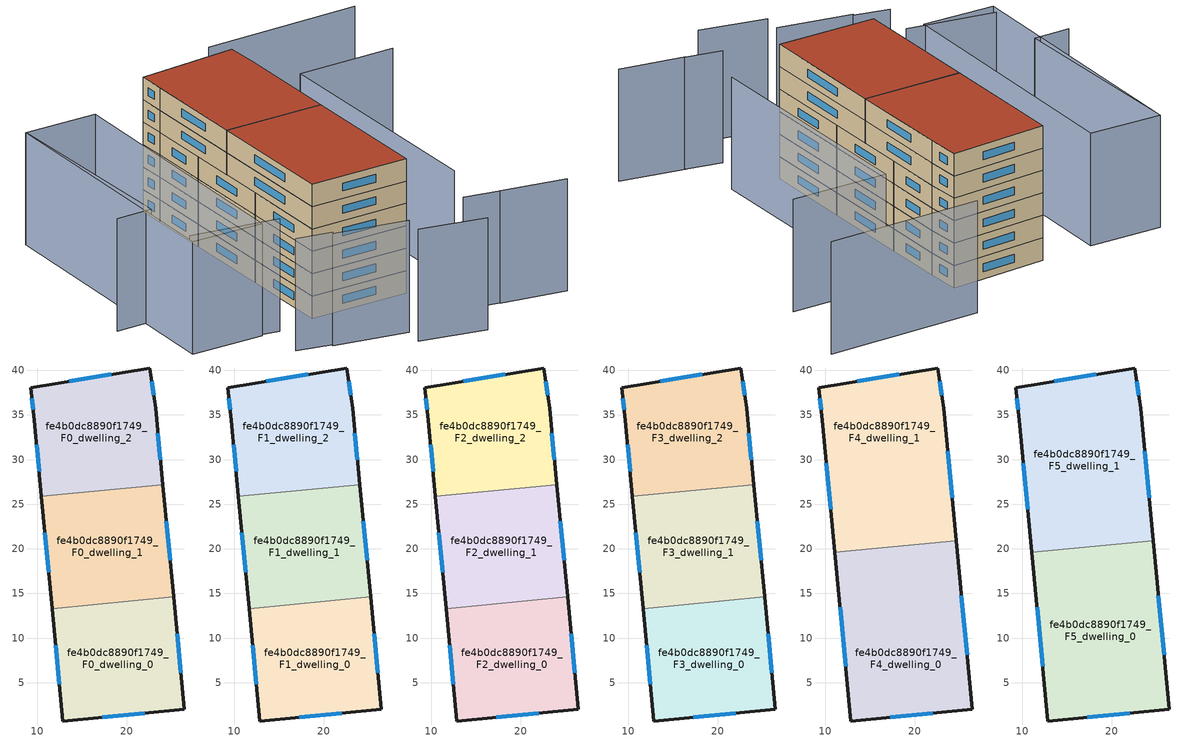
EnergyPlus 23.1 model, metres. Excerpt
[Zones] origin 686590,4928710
fe4b0dc8890f1749_F0_dwelling_0
 floor ground (EU_floor_Construction): 25.26,14.62 26.46,2.01 12.86,0.71 11.66,13.3 z0
 wall outside (EU_wall_Construction): 11.66,13.3 12.86,0.71 26.46,2.01 25.26,14.62 z0:3
 wall to fe4b0dc8890f1749_F0_dwelling_1 (EU_wall_Construction): 25.26,14.62 11.66,13.3 z0:3
 window (EU_Window_Construction): 26.07,6.11 25.65,10.52 / 17.28,1.14 22.04,1.59 / 12.05,9.21 12.47,4.81 z0.98:2.02
fe4b0dc8890f1749_F0_dwelling_1
 floor ground (EU_floor_Construction): 24.06,27.21 25.26,14.62 11.66,13.3 10.46,25.89 z0
 wall outside (EU_wall_Construction): 10.46,25.89 11.66,13.3 / 25.26,14.62 24.06,27.21 z0:3
 wall to fe4b0dc8890f1749_F0_dwelling_2 (EU_wall_Construction): 24.06,27.21 10.46,25.89 z0:3
 window (EU_Window_Construction): 10.85,21.8 11.27,17.4 / 24.87,18.71 24.45,23.11 z0.98:2.02
fe4b0dc8890f1749_F0_dwelling_2
 floor ground (EU_floor_Construction): 22.61,40.26 23.24,35.73 24.06,27.21 10.46,25.89 9.64,34.43 9.25,38.04 z0
 wall outside (EU_wall_Construction): 24.06,27.21 23.24,35.73 22.61,40.26 9.25,38.04 9.64,34.43 10.46,25.89 z0:3
 window (EU_Window_Construction): 23.04,37.21 22.82,38.79 / 23.79,29.98 23.51,32.96 / 9.91,31.66 10.19,28.67 / 9.38,36.87 9.52,35.61 / 18.27,39.54 13.6,38.77 z0.98:2.02
fe4b0dc8890f1749_F1_dwelling_0
 floor to fe4b0dc8890f1749_F0_dwelling_0 (EU_floor_Construction): 25.26,14.62 26.46,2.01 12.86,0.71 11.66,13.3 z3
 wall outside (EU_wall_Construction): 11.66,13.3 12.86,0.71 26.46,2.01 25.26,14.62 z3:6
 wall to fe4b0dc8890f1749_F1_dwelling_1 (EU_wall_Construction): 25.26,14.62 11.66,13.3 z3:6
 window (EU_Window_Construction): 26.07,6.11 25.65,10.52 / 17.28,1.14 22.04,1.59 / 12.05,9.21 12.47,4.81 z3.98:5.02
fe4b0dc8890f1749_F1_dwelling_1
 floor to fe4b0dc8890f1749_F0_dwelling_1 (EU_floor_Construction): 24.06,27.21 25.26,14.62 11.66,13.3 10.46,25.89 z3
 wall outside (EU_wall_Construction): 10.46,25.89 11.66,13.3 / 25.26,14.62 24.06,27.21 z3:6
 wall to fe4b0dc8890f1749_F1_dwelling_2 (EU_wall_Construction): 24.06,27.21 10.46,25.89 z3:6
 window (EU_Window_Construction): 10.85,21.8 11.27,17.4 / 24.87,18.71 24.45,23.11 z3.98:5.02
fe4b0dc8890f1749_F1_dwelling_2
 floor to fe4b0dc8890f1749_F0_dwelling_2 (EU_floor_Construction): 22.61,40.26 23.24,35.73 24.06,27.21 10.46,25.89 9.64,34.43 9.25,38.04 z3
 wall outside (EU_wall_Construction): 24.06,27.21 23.24,35.73 22.61,40.26 9.25,38.04 9.64,34.43 10.46,25.89 z3:6
 window (EU_Window_Construction): 23.04,37.21 22.82,38.79 / 23.79,29.98 23.51,32.96 / 9.91,31.66 10.19,28.67 / 9.38,36.87 9.52,35.61 / 18.27,39.54 13.6,38.77 z3.98:5.02
fe4b0dc8890f1749_F2_dwelling_0
 floor to fe4b0dc8890f1749_F1_dwelling_0 (EU_floor_Construction): 25.26,14.62 26.46,2.01 12.86,0.71 11.66,13.3 z6
 wall outside (EU_wall_Construction): 11.66,13.3 12.86,0.71 26.46,2.01 25.26,14.62 z6:9
 wall to fe4b0dc8890f1749_F2_dwelling_1 (EU_wall_Construction): 25.26,14.62 11.66,13.3 z6:9
 window (EU_Window_Construction): 26.07,6.11 25.65,10.52 / 17.28,1.14 22.04,1.59 / 12.05,9.21 12.47,4.81 z6.98:8.02
fe4b0dc8890f1749_F2_dwelling_1
 floor to fe4b0dc8890f1749_F1_dwelling_1 (EU_floor_Construction): 24.06,27.21 25.26,14.62 11.66,13.3 10.46,25.89 z6
 wall outside (EU_wall_Construction): 10.46,25.89 11.66,13.3 / 25.26,14.62 24.06,27.21 z6:9
 wall to fe4b0dc8890f1749_F2_dwelling_2 (EU_wall_Construction): 24.06,27.21 10.46,25.89 z6:9
 window (EU_Window_Construction): 10.85,21.8 11.27,17.4 / 24.87,18.71 24.45,23.11 z6.98:8.02
fe4b0dc8890f1749_F2_dwelling_2
 floor to fe4b0dc8890f1749_F1_dwelling_2 (EU_floor_Construction): 22.61,40.26 23.24,35.73 24.06,27.21 10.46,25.89 9.64,34.43 9.25,38.04 z6
 wall outside (EU_wall_Construction): 24.06,27.21 23.24,35.73 22.61,40.26 9.25,38.04 9.64,34.43 10.46,25.89 z6:9
 window (EU_Window_Construction): 23.04,37.21 22.82,38.79 / 23.79,29.98 23.51,32.96 / 9.91,31.66 10.19,28.67 / 9.38,36.87 9.52,35.61 / 18.27,39.54 13.6,38.77 z6.98:8.02
fe4b0dc8890f1749_F3_dwelling_0
 floor to fe4b0dc8890f1749_F2_dwelling_0 (EU_floor_Construction): 25.26,14.62 26.46,2.01 12.86,0.71 11.66,13.3 z9
 wall outside (EU_wall_Construction): 11.66,13.3 12.86,0.71 26.46,2.01 25.26,14.62 z9:12
 wall to fe4b0dc8890f1749_F3_dwelling_1 (EU_wall_Construction): 25.26,14.62 11.66,13.3 z9:12
 window (EU_Window_Construction): 26.07,6.11 25.65,10.52 / 17.28,1.14 22.04,1.59 / 12.05,9.21 12.47,4.81 z9.98:11.02
fe4b0dc8890f1749_F3_dwelling_1
 floor to fe4b0dc8890f1749_F2_dwelling_1 (EU_floor_Construction): 24.06,27.21 25.26,14.62 11.66,13.3 10.46,25.89 z9
 wall outside (EU_wall_Construction): 10.46,25.89 11.66,13.3 / 25.26,14.62 24.06,27.21 z9:12
 wall to fe4b0dc8890f1749_F3_dwelling_2 (EU_wall_Construction): 24.06,27.21 10.46,25.89 z9:12
 window (EU_Window_Construction): 10.85,21.8 11.27,17.4 / 24.87,18.71 24.45,23.11 z9.98:11.02
fe4b0dc8890f1749_F3_dwelling_2
 floor to fe4b0dc8890f1749_F2_dwelling_2 (EU_floor_Construction): 22.61,40.26 23.24,35.73 24.06,27.21 10.46,25.89 9.64,34.43 9.25,38.04 z9
 wall outside (EU_wall_Construction): 24.06,27.21 23.24,35.73 22.61,40.26 9.25,38.04 9.64,34.43 10.46,25.89 z9:12
 window (EU_Window_Construction): 23.04,37.21 22.82,38.79 / 23.79,29.98 23.51,32.96 / 9.91,31.66 10.19,28.67 / 9.38,36.87 9.52,35.61 / 18.27,39.54 13.6,38.77 z9.98:11.02
fe4b0dc8890f1749_F4_dwelling_0
 floor to fe4b0dc8890f1749_F3_dwelling_0 (EU_floor_Construction): 25.26,14.62 26.46,2.01 12.86,0.71 11.66,13.3 z12
 floor to fe4b0dc8890f1749_F3_dwelling_1 (EU_floor_Construction): 24.66,20.91 25.26,14.62 11.66,13.3 11.06,19.6 z12
 wall outside (EU_wall_Construction): 11.06,19.6 12.86,0.71 26.46,2.01 24.66,20.91 z12:15
 wall to fe4b0dc8890f1749_F4_dwelling_1 (EU_wall_Construction): 24.66,20.91 11.06,19.6 z12:15
 window (EU_Window_Construction): 25.87,8.16 25.24,14.77 / 17.28,1.14 22.04,1.59 / 11.65,13.46 12.28,6.86 z12.98:14.02
fe4b0dc8890f1749_F4_dwelling_1
 floor to fe4b0dc8890f1749_F3_dwelling_1 (EU_floor_Construction): 24.06,27.21 24.66,20.91 11.06,19.6 10.46,25.89 z12
 floor to fe4b0dc8890f1749_F3_dwelling_2 (EU_floor_Construction): 22.61,40.26 23.24,35.73 24.06,27.21 10.46,25.89 9.64,34.43 9.25,38.04 z12
 wall outside (EU_wall_Construction): 24.66,20.91 23.24,35.73 22.61,40.26 9.25,38.04 9.64,34.43 11.06,19.6 z12:15
 window (EU_Window_Construction): 23.04,37.21 22.82,38.79 / 24.2,25.73 23.7,30.91 / 10.1,29.61 10.6,24.42 / 9.38,36.87 9.52,35.61 / 18.27,39.54 13.6,38.77 z12.98:14.02
fe4b0dc8890f1749_F5_dwelling_0
 floor to fe4b0dc8890f1749_F4_dwelling_0 (EU_floor_Construction): 24.66,20.91 26.46,2.01 12.86,0.71 11.06,19.6 z15
 wall outside (EU_wall_Construction): 11.06,19.6 12.86,0.71 26.46,2.01 24.66,20.91 z15:18
 wall to fe4b0dc8890f1749_F5_dwelling_1 (EU_wall_Construction): 24.66,20.91 11.06,19.6 z15:18
 window (EU_Window_Construction): 25.87,8.16 25.24,14.77 / 17.28,1.14 22.04,1.59 / 11.65,13.46 12.28,6.86 z15.98:17.02
 roof outside (EU_roof_Construction): 26.46,2.01 24.66,20.91 11.06,19.6 12.86,0.71 z18
fe4b0dc8890f1749_F5_dwelling_1
 floor to fe4b0dc8890f1749_F4_dwelling_1 (EU_floor_Construction): 22.61,40.26 23.24,35.73 24.66,20.91 11.06,19.6 9.64,34.43 9.25,38.04 z15
 wall outside (EU_wall_Construction): 24.66,20.91 23.24,35.73 22.61,40.26 9.25,38.04 9.64,34.43 11.06,19.6 z15:18
 window (EU_Window_Construction): 23.04,37.21 22.82,38.79 / 24.2,25.73 23.7,30.91 / 10.1,29.61 10.6,24.42 / 9.38,36.87 9.52,35.61 / 18.27,39.54 13.6,38.77 z15.98:17.02
 roof outside (EU_roof_Construction): 24.66,20.91 23.24,35.73 22.61,40.26 9.25,38.04 9.64,34.43 11.06,19.6 z18
shading: 21.17,-11.17 30.2,-12.16 / 35.2,-5.87 44.13,-6.53 / 11.31,-7.5 21.41,-8.34 / 30.35,-5.43 35.39,-5.85 / 6.63,-6.7 11.5,-7.15 / -4.35,0.14 7.64,-0.63 / 33.05,1.97 29.78,35.9 / 29.78,35.9 43.15,37.19 / -7.84,35.88 -4.9,9.12 / -4.9,9.12 -9.82,8.58 / 44.89,50.35 23.55,48 / 2.09,36.98 5.14,-0.84 / 5.14,-0.84 -4.86,-1.64 / -4.86,-1.64 -7.9,36.18 / -7.9,36.18 2.09,36.98 z0:15
[Building]
EU S2 Campaign: North Axis=0; Terrain=City; Solar Distribution=FullExterior
[Site:Location]
Bologna: Latitude=44.5; Longitude=11.25; Time Zone=1; Elevation=37
[SizingPeriod:WeatherFileDays]
AnnualSizingPeriod: Begin Month=1; Begin Day of Month=1; End Month=12; End Day of Month=31; Day of Week for Start Day=Monday; Use Weather File Daylight Saving Period=No; Use Weather File Rain and Snow Indicators=No
[MATERIAL]
EU_InternalMass_Material: Roughness=MediumRough; Thickness=0.1; Conductivity=1; Density=1800; Specific Heat=900; Thermal Absorptance=0.9; Solar Absorptance=0.7; Visible Absorptance=0.7
[MATERIAL:NOMASS] Roughness=MediumRough; Thermal Absorptance=0.9; Solar Absorptance=0.7; Visible Absorptance=0.7
Name | Thermal Resistance
EU_wall_NoMass | 0.905828
EU_roof_NoMass | 0.37593
EU_floor_NoMass | 0.67114
[WINDOWMATERIAL:SIMPLEGLAZINGSYSTEM]
EU_Window_SimpleGlazing: UFactor=4.52486; Solar Heat Gain Coefficient=0.85; Visible Transmittance=0.85
[CONSTRUCTION]
EU_wall_Construction: EU_wall_NoMass
EU_roof_Construction: EU_roof_NoMass
EU_floor_Construction: EU_floor_NoMass
EU_InternalMass_Construction: EU_InternalMass_Material
EU_Window_Construction: EU_Window_SimpleGlazing
[ZONE] Type=1; Multiplier=1; Ceiling Height=autocalculate; Floor Area=autocalculate; Part of Total Floor Area=Yes
Name | Volume
fe4b0dc8890f1749_F0_dwelling_0; fe4b0dc8890f1749_F1_dwelling_2; fe4b0dc8890f1749_F2_dwelling_2; fe4b0dc8890f1749_F3_dwelling_2 | 518.513
fe4b0dc8890f1749_F1_dwelling_0; fe4b0dc8890f1749_F2_dwelling_0; fe4b0dc8890f1749_F3_dwelling_0; fe4b0dc8890f1749_F0_dwelling_2 | 518.512
fe4b0dc8890f1749_F4_dwelling_0; fe4b0dc8890f1749_F5_dwelling_0 | 777.751
fe4b0dc8890f1749_F0_dwelling_1; fe4b0dc8890f1749_F1_dwelling_1; fe4b0dc8890f1749_F2_dwelling_1; fe4b0dc8890f1749_F3_dwelling_1 | 518.522
fe4b0dc8890f1749_F4_dwelling_1 | 777.752
fe4b0dc8890f1749_F5_dwelling_1 | 777.76
[INTERNALMASS] Construction=EU_InternalMass_Construction
Name | Zone or ZoneList | Surface Area
fe4b0dc8890f1749_F0_dwelling_0_EU_InternalMass | fe4b0dc8890f1749_F0_dwelling_0 | 172.838
fe4b0dc8890f1749_F0_dwelling_1_EU_InternalMass | fe4b0dc8890f1749_F0_dwelling_1 | 172.841
fe4b0dc8890f1749_F0_dwelling_2_EU_InternalMass | fe4b0dc8890f1749_F0_dwelling_2 | 172.838
fe4b0dc8890f1749_F1_dwelling_0_EU_InternalMass | fe4b0dc8890f1749_F1_dwelling_0 | 172.838
fe4b0dc8890f1749_F1_dwelling_1_EU_InternalMass | fe4b0dc8890f1749_F1_dwelling_1 | 172.841
fe4b0dc8890f1749_F1_dwelling_2_EU_InternalMass | fe4b0dc8890f1749_F1_dwelling_2 | 172.838
fe4b0dc8890f1749_F2_dwelling_0_EU_InternalMass | fe4b0dc8890f1749_F2_dwelling_0 | 172.838
fe4b0dc8890f1749_F2_dwelling_1_EU_InternalMass | fe4b0dc8890f1749_F2_dwelling_1 | 172.841
fe4b0dc8890f1749_F2_dwelling_2_EU_InternalMass | fe4b0dc8890f1749_F2_dwelling_2 | 172.838
fe4b0dc8890f1749_F3_dwelling_0_EU_InternalMass | fe4b0dc8890f1749_F3_dwelling_0 | 172.838
fe4b0dc8890f1749_F3_dwelling_1_EU_InternalMass | fe4b0dc8890f1749_F3_dwelling_1 | 172.841
fe4b0dc8890f1749_F3_dwelling_2_EU_InternalMass | fe4b0dc8890f1749_F3_dwelling_2 | 172.838
fe4b0dc8890f1749_F4_dwelling_0_EU_InternalMass | fe4b0dc8890f1749_F4_dwelling_0 | 259.251
fe4b0dc8890f1749_F4_dwelling_1_EU_InternalMass | fe4b0dc8890f1749_F4_dwelling_1 | 259.253
fe4b0dc8890f1749_F5_dwelling_0_EU_InternalMass | fe4b0dc8890f1749_F5_dwelling_0 | 259.251
fe4b0dc8890f1749_F5_dwelling_1_EU_InternalMass | fe4b0dc8890f1749_F5_dwelling_1 | 259.253
[OTHEREQUIPMENT] Fuel Type=Electricity; Design Level Calculation Method=Watts/Area; Power per Zone Floor Area=1; Fraction Latent=0; Fraction Radiant=0; Fraction Lost=0; Carbon Dioxide Generation Rate=0; EndUse Subcategory=EU_Step8_InternalGains
Name | Zone or ZoneList or Space or SpaceList | Schedule
EU_Step8_InternalGain_fe4b0dc8890f1749_F0_dwelling_0_f000 | fe4b0dc8890f1749_F0_dwelling_0 | EU_Step8_GainSchedule_fe4b0dc8890f1749_F0_dwelling_0_f000
EU_Step8_InternalGain_fe4b0dc8890f1749_F0_dwelling_1_f000 | fe4b0dc8890f1749_F0_dwelling_1 | EU_Step8_GainSchedule_fe4b0dc8890f1749_F0_dwelling_1_f000
EU_Step8_InternalGain_fe4b0dc8890f1749_F0_dwelling_2_f000 | fe4b0dc8890f1749_F0_dwelling_2 | EU_Step8_GainSchedule_fe4b0dc8890f1749_F0_dwelling_2_f000
EU_Step8_InternalGain_fe4b0dc8890f1749_F1_dwelling_0_f000 | fe4b0dc8890f1749_F1_dwelling_0 | EU_Step8_GainSchedule_fe4b0dc8890f1749_F1_dwelling_0_f000
EU_Step8_InternalGain_fe4b0dc8890f1749_F1_dwelling_1_f000 | fe4b0dc8890f1749_F1_dwelling_1 | EU_Step8_GainSchedule_fe4b0dc8890f1749_F1_dwelling_1_f000
EU_Step8_InternalGain_fe4b0dc8890f1749_F1_dwelling_2_f000 | fe4b0dc8890f1749_F1_dwelling_2 | EU_Step8_GainSchedule_fe4b0dc8890f1749_F1_dwelling_2_f000
EU_Step8_InternalGain_fe4b0dc8890f1749_F2_dwelling_0_f000 | fe4b0dc8890f1749_F2_dwelling_0 | EU_Step8_GainSchedule_fe4b0dc8890f1749_F2_dwelling_0_f000
EU_Step8_InternalGain_fe4b0dc8890f1749_F2_dwelling_1_f000 | fe4b0dc8890f1749_F2_dwelling_1 | EU_Step8_GainSchedule_fe4b0dc8890f1749_F2_dwelling_1_f000
EU_Step8_InternalGain_fe4b0dc8890f1749_F2_dwelling_2_f000 | fe4b0dc8890f1749_F2_dwelling_2 | EU_Step8_GainSchedule_fe4b0dc8890f1749_F2_dwelling_2_f000
EU_Step8_InternalGain_fe4b0dc8890f1749_F3_dwelling_0_f000 | fe4b0dc8890f1749_F3_dwelling_0 | EU_Step8_GainSchedule_fe4b0dc8890f1749_F3_dwelling_0_f000
EU_Step8_InternalGain_fe4b0dc8890f1749_F3_dwelling_1_f000 | fe4b0dc8890f1749_F3_dwelling_1 | EU_Step8_GainSchedule_fe4b0dc8890f1749_F3_dwelling_1_f000
EU_Step8_InternalGain_fe4b0dc8890f1749_F3_dwelling_2_f000 | fe4b0dc8890f1749_F3_dwelling_2 | EU_Step8_GainSchedule_fe4b0dc8890f1749_F3_dwelling_2_f000
EU_Step8_InternalGain_fe4b0dc8890f1749_F4_dwelling_0_f000 | fe4b0dc8890f1749_F4_dwelling_0 | EU_Step8_GainSchedule_fe4b0dc8890f1749_F4_dwelling_0_f000
EU_Step8_InternalGain_fe4b0dc8890f1749_F4_dwelling_1_f000 | fe4b0dc8890f1749_F4_dwelling_1 | EU_Step8_GainSchedule_fe4b0dc8890f1749_F4_dwelling_1_f000
EU_Step8_InternalGain_fe4b0dc8890f1749_F5_dwelling_0_f000 | fe4b0dc8890f1749_F5_dwelling_0 | EU_Step8_GainSchedule_fe4b0dc8890f1749_F5_dwelling_0_f000
EU_Step8_InternalGain_fe4b0dc8890f1749_F5_dwelling_1_f000 | fe4b0dc8890f1749_F5_dwelling_1 | EU_Step8_GainSchedule_fe4b0dc8890f1749_F5_dwelling_1_f000
[ZONEVENTILATION:DESIGNFLOWRATE] Schedule=EU_AlwaysOn; Design Flow Rate Calculation Method=AirChanges/Hour; Air Changes per Hour=0.73129; Ventilation Type=Natural; Fan Pressure Rise=0; Fan Total Efficiency=1; Constant Term Coefficient=1; Temperature Term Coefficient=0; Velocity Term Coefficient=0; Velocity Squared Term Coefficient=0; Minimum Indoor Temperature=-100; Maximum Indoor Temperature=100; Delta Temperature=-100; Minimum Outdoor Temperature=-100; Maximum Outdoor Temperature=100; Maximum Wind Speed=40
Name | Zone or ZoneList or Space or SpaceList
EU_ConstantAir_fe4b0dc8890f1749_F0_dwelling_0 | fe4b0dc8890f1749_F0_dwelling_0
EU_ConstantAir_fe4b0dc8890f1749_F0_dwelling_1 | fe4b0dc8890f1749_F0_dwelling_1
EU_ConstantAir_fe4b0dc8890f1749_F0_dwelling_2 | fe4b0dc8890f1749_F0_dwelling_2
EU_ConstantAir_fe4b0dc8890f1749_F1_dwelling_0 | fe4b0dc8890f1749_F1_dwelling_0
EU_ConstantAir_fe4b0dc8890f1749_F1_dwelling_1 | fe4b0dc8890f1749_F1_dwelling_1
EU_ConstantAir_fe4b0dc8890f1749_F1_dwelling_2 | fe4b0dc8890f1749_F1_dwelling_2
EU_ConstantAir_fe4b0dc8890f1749_F2_dwelling_0 | fe4b0dc8890f1749_F2_dwelling_0
EU_ConstantAir_fe4b0dc8890f1749_F2_dwelling_1 | fe4b0dc8890f1749_F2_dwelling_1
EU_ConstantAir_fe4b0dc8890f1749_F2_dwelling_2 | fe4b0dc8890f1749_F2_dwelling_2
EU_ConstantAir_fe4b0dc8890f1749_F3_dwelling_0 | fe4b0dc8890f1749_F3_dwelling_0
EU_ConstantAir_fe4b0dc8890f1749_F3_dwelling_1 | fe4b0dc8890f1749_F3_dwelling_1
EU_ConstantAir_fe4b0dc8890f1749_F3_dwelling_2 | fe4b0dc8890f1749_F3_dwelling_2
EU_ConstantAir_fe4b0dc8890f1749_F4_dwelling_0 | fe4b0dc8890f1749_F4_dwelling_0
EU_ConstantAir_fe4b0dc8890f1749_F4_dwelling_1 | fe4b0dc8890f1749_F4_dwelling_1
EU_ConstantAir_fe4b0dc8890f1749_F5_dwelling_0 | fe4b0dc8890f1749_F5_dwelling_0
EU_ConstantAir_fe4b0dc8890f1749_F5_dwelling_1 | fe4b0dc8890f1749_F5_dwelling_1
[HVACTEMPLATE:THERMOSTAT] Constant Heating Setpoint=20; Constant Cooling Setpoint=50
EU_HeatOnly_fe4b0dc8890f1749_F0_dwelling_0; EU_HeatOnly_fe4b0dc8890f1749_F0_dwelling_1; EU_HeatOnly_fe4b0dc8890f1749_F0_dwelling_2; EU_HeatOnly_fe4b0dc8890f1749_F1_dwelling_0; EU_HeatOnly_fe4b0dc8890f1749_F1_dwelling_1; EU_HeatOnly_fe4b0dc8890f1749_F1_dwelling_2; EU_HeatOnly_fe4b0dc8890f1749_F2_dwelling_0; EU_HeatOnly_fe4b0dc8890f1749_F2_dwelling_1; EU_HeatOnly_fe4b0dc8890f1749_F2_dwelling_2; EU_HeatOnly_fe4b0dc8890f1749_F3_dwelling_0; EU_HeatOnly_fe4b0dc8890f1749_F3_dwelling_1; EU_HeatOnly_fe4b0dc8890f1749_F3_dwelling_2; EU_HeatOnly_fe4b0dc8890f1749_F4_dwelling_0; EU_HeatOnly_fe4b0dc8890f1749_F4_dwelling_1; EU_HeatOnly_fe4b0dc8890f1749_F5_dwelling_0; EU_HeatOnly_fe4b0dc8890f1749_F5_dwelling_1
[HVACTEMPLATE:ZONE:IDEALLOADSAIRSYSTEM] System Availability Schedule=EU_AlwaysOn; Maximum Heating Supply Air Temperature=50; Minimum Cooling Supply Air Temperature=13; Maximum Heating Supply Air Humidity Ratio=0.0156; Minimum Cooling Supply Air Humidity Ratio=0.0077; Heating Limit=NoLimit; Cooling Limit=NoLimit; Heating Availability Schedule=EU_AlwaysOn; Cooling Availability Schedule=EU_CoolingOff; Dehumidification Control Type=ConstantSensibleHeatRatio; Cooling Sensible Heat Ratio=0.7; Dehumidification Setpoint=60; Humidification Control Type=None; Humidification Setpoint=30; Outdoor Air Method=None; Outdoor Air Flow Rate per Person=0.00944; Outdoor Air Flow Rate per Zone Floor Area=0; Outdoor Air Flow Rate per Zone=0; Demand Controlled Ventilation Type=None; Outdoor Air Economizer Type=NoEconomizer; Heat Recovery Type=None; Sensible Heat Recovery Effectiveness=0.7; Latent Heat Recovery Effectiveness=0.65
Name | Template Thermostat
fe4b0dc8890f1749_F0_dwelling_0 | EU_HeatOnly_fe4b0dc8890f1749_F0_dwelling_0
fe4b0dc8890f1749_F0_dwelling_1 | EU_HeatOnly_fe4b0dc8890f1749_F0_dwelling_1
fe4b0dc8890f1749_F0_dwelling_2 | EU_HeatOnly_fe4b0dc8890f1749_F0_dwelling_2
fe4b0dc8890f1749_F1_dwelling_0 | EU_HeatOnly_fe4b0dc8890f1749_F1_dwelling_0
fe4b0dc8890f1749_F1_dwelling_1 | EU_HeatOnly_fe4b0dc8890f1749_F1_dwelling_1
fe4b0dc8890f1749_F1_dwelling_2 | EU_HeatOnly_fe4b0dc8890f1749_F1_dwelling_2
fe4b0dc8890f1749_F2_dwelling_0 | EU_HeatOnly_fe4b0dc8890f1749_F2_dwelling_0
fe4b0dc8890f1749_F2_dwelling_1 | EU_HeatOnly_fe4b0dc8890f1749_F2_dwelling_1
fe4b0dc8890f1749_F2_dwelling_2 | EU_HeatOnly_fe4b0dc8890f1749_F2_dwelling_2
fe4b0dc8890f1749_F3_dwelling_0 | EU_HeatOnly_fe4b0dc8890f1749_F3_dwelling_0
fe4b0dc8890f1749_F3_dwelling_1 | EU_HeatOnly_fe4b0dc8890f1749_F3_dwelling_1
fe4b0dc8890f1749_F3_dwelling_2 | EU_HeatOnly_fe4b0dc8890f1749_F3_dwelling_2
fe4b0dc8890f1749_F4_dwelling_0 | EU_HeatOnly_fe4b0dc8890f1749_F4_dwelling_0
fe4b0dc8890f1749_F4_dwelling_1 | EU_HeatOnly_fe4b0dc8890f1749_F4_dwelling_1
fe4b0dc8890f1749_F5_dwelling_0 | EU_HeatOnly_fe4b0dc8890f1749_F5_dwelling_0
fe4b0dc8890f1749_F5_dwelling_1 | EU_HeatOnly_fe4b0dc8890f1749_F5_dwelling_1
[SIZING:ZONE] Zone Cooling Design Supply Air Temperature Input Method=SupplyAirTemperature; Zone Cooling Design Supply Air Temperature=13; Zone Heating Design Supply Air Temperature Input Method=SupplyAirTemperature; Zone Heating Design Supply Air Temperature=50; Zone Cooling Design Supply Air Humidity Ratio=0.008; Zone Heating Design Supply Air Humidity Ratio=0.008; Cooling Design Air Flow Method=DesignDay; Cooling Design Air Flow Rate=0; Cooling Minimum Air Flow per Zone Floor Area=0.000762; Cooling Minimum Air Flow=0; Cooling Minimum Air Flow Fraction=0.2; Heating Design Air Flow Method=DesignDay; Heating Design Air Flow Rate=0; Heating Maximum Air Flow per Zone Floor Area=0.002032; Heating Maximum Air Flow=0.141576; Heating Maximum Air Flow Fraction=0.3; Account for Dedicated Outdoor Air System=No; Dedicated Outdoor Air System Control Strategy=NeutralSupplyAir; Dedicated Outdoor Air Low Setpoint Temperature for Design=autosize; Dedicated Outdoor Air High Setpoint Temperature for Design=autosize; Zone Load Sizing Method=Sensible Load Only No Latent Load; Zone Latent Cooling Design Supply Air Humidity Ratio Input Method=HumidityRatioDifference; Zone Cooling Design Supply Air Humidity Ratio Difference=0.005; Zone Latent Heating Design Supply Air Humidity Ratio Input Method=HumidityRatioDifference; Zone Humidification Design Supply Air Humidity Ratio Difference=0.005
fe4b0dc8890f1749_F0_dwelling_0; fe4b0dc8890f1749_F0_dwelling_1; fe4b0dc8890f1749_F0_dwelling_2; fe4b0dc8890f1749_F1_dwelling_0; fe4b0dc8890f1749_F1_dwelling_1; fe4b0dc8890f1749_F1_dwelling_2; fe4b0dc8890f1749_F2_dwelling_0; fe4b0dc8890f1749_F2_dwelling_1; fe4b0dc8890f1749_F2_dwelling_2; fe4b0dc8890f1749_F3_dwelling_0; fe4b0dc8890f1749_F3_dwelling_1; fe4b0dc8890f1749_F3_dwelling_2; fe4b0dc8890f1749_F4_dwelling_0; fe4b0dc8890f1749_F4_dwelling_1; fe4b0dc8890f1749_F5_dwelling_0; fe4b0dc8890f1749_F5_dwelling_1
[SCHEDULE:CONSTANT]
Name | Hourly Value
EU_AlwaysOn | 1
EU_CoolingOff | 0
[SCHEDULE:FILE] Column Number=1; Rows to Skip at Top=0; Number of Hours of Data=8760; Column Separator=Comma; Interpolate to Timestep=No; Minutes per Item=60; Adjust Schedule for Daylight Savings=Yes
Name | File
EU_Step8_GainSchedule_fe4b0dc8890f1749_F0_dwelling_0_f000 | ../../schedules/fe4b0dc8890f1749/fe4b0dc8890f1749_F0_dwelling_0_f000_gain.csv
EU_Step8_GainSchedule_fe4b0dc8890f1749_F0_dwelling_1_f000 | ../../schedules/fe4b0dc8890f1749/fe4b0dc8890f1749_F0_dwelling_1_f000_gain.csv
EU_Step8_GainSchedule_fe4b0dc8890f1749_F0_dwelling_2_f000 | ../../schedules/fe4b0dc8890f1749/fe4b0dc8890f1749_F0_dwelling_2_f000_gain.csv
EU_Step8_GainSchedule_fe4b0dc8890f1749_F1_dwelling_0_f000 | ../../schedules/fe4b0dc8890f1749/fe4b0dc8890f1749_F1_dwelling_0_f000_gain.csv
EU_Step8_GainSchedule_fe4b0dc8890f1749_F1_dwelling_1_f000 | ../../schedules/fe4b0dc8890f1749/fe4b0dc8890f1749_F1_dwelling_1_f000_gain.csv
EU_Step8_GainSchedule_fe4b0dc8890f1749_F1_dwelling_2_f000 | ../../schedules/fe4b0dc8890f1749/fe4b0dc8890f1749_F1_dwelling_2_f000_gain.csv
EU_Step8_GainSchedule_fe4b0dc8890f1749_F2_dwelling_0_f000 | ../../schedules/fe4b0dc8890f1749/fe4b0dc8890f1749_F2_dwelling_0_f000_gain.csv
EU_Step8_GainSchedule_fe4b0dc8890f1749_F2_dwelling_1_f000 | ../../schedules/fe4b0dc8890f1749/fe4b0dc8890f1749_F2_dwelling_1_f000_gain.csv
EU_Step8_GainSchedule_fe4b0dc8890f1749_F2_dwelling_2_f000 | ../../schedules/fe4b0dc8890f1749/fe4b0dc8890f1749_F2_dwelling_2_f000_gain.csv
EU_Step8_GainSchedule_fe4b0dc8890f1749_F3_dwelling_0_f000 | ../../schedules/fe4b0dc8890f1749/fe4b0dc8890f1749_F3_dwelling_0_f000_gain.csv
EU_Step8_GainSchedule_fe4b0dc8890f1749_F3_dwelling_1_f000 | ../../schedules/fe4b0dc8890f1749/fe4b0dc8890f1749_F3_dwelling_1_f000_gain.csv
EU_Step8_GainSchedule_fe4b0dc8890f1749_F3_dwelling_2_f000 | ../../schedules/fe4b0dc8890f1749/fe4b0dc8890f1749_F3_dwelling_2_f000_gain.csv
EU_Step8_GainSchedule_fe4b0dc8890f1749_F4_dwelling_0_f000 | ../../schedules/fe4b0dc8890f1749/fe4b0dc8890f1749_F4_dwelling_0_f000_gain.csv
EU_Step8_GainSchedule_fe4b0dc8890f1749_F4_dwelling_1_f000 | ../../schedules/fe4b0dc8890f1749/fe4b0dc8890f1749_F4_dwelling_1_f000_gain.csv
EU_Step8_GainSchedule_fe4b0dc8890f1749_F5_dwelling_0_f000 | ../../schedules/fe4b0dc8890f1749/fe4b0dc8890f1749_F5_dwelling_0_f000_gain.csv
EU_Step8_GainSchedule_fe4b0dc8890f1749_F5_dwelling_1_f000 | ../../schedules/fe4b0dc8890f1749/fe4b0dc8890f1749_F5_dwelling_1_f000_gain.csv
